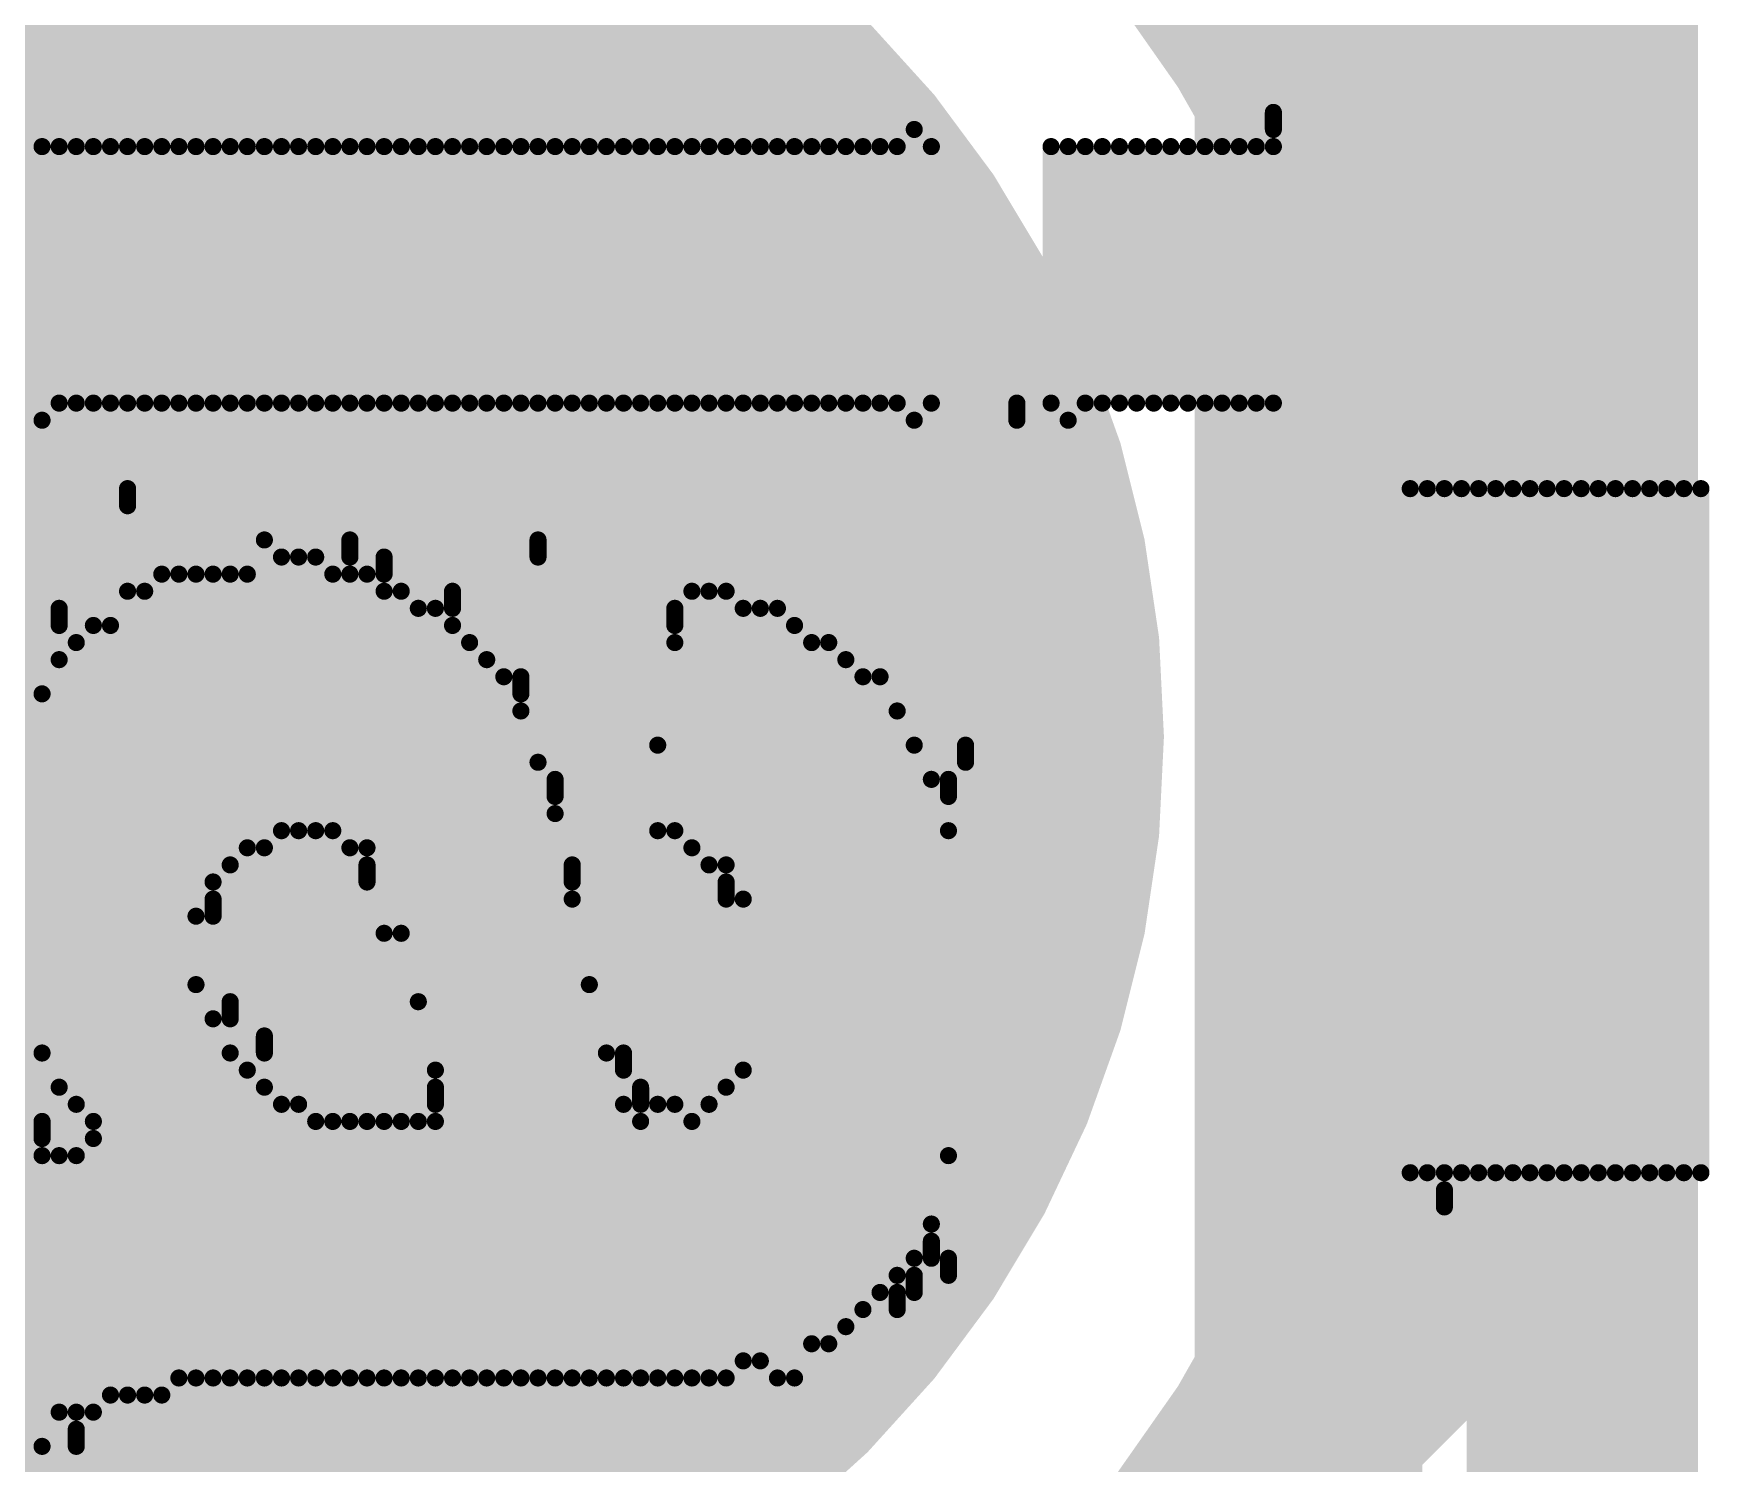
# Model space of a CAD drawing. Header units: millimetres. Extents: x 1.22 to 4.12, y 1.17 to 3.21.
# Drawn here: x 1.4569 to 1.5149, y 2.3479 to 2.3973 of the extents above; entities that cross this region are included whole.
import ezdxf

# ---------------------------------------------------------------- set-up
doc = ezdxf.new("R2010")
doc.units = ezdxf.units.MM
doc.header["$MEASUREMENT"] = 0
for name, color, linetype in [('BottomLayer', 5, 'Continuous'), ('BottomOverlay', 54, 'Continuous'), ('BottomSolder', 6, 'Continuous'), ('PadHoleLayer', 156, 'Continuous'), ('TopLayer', 1, 'Continuous'), ('TopOverlay', 2, 'Continuous'), ('TopSolder', 216, 'Continuous')]:
    doc.layers.add(name, color=color, linetype=linetype)

# ---------------------------------------------------------------- blocks, each defined once
blk = doc.blocks.new('HDR1X2_B_15')
at = {"layer": 'BottomOverlay', "const_width": 0.007874}
blk.add_lwpolyline([(0.15, -0.05), (-0.05, -0.05)], dxfattribs=at)

msp = doc.modelspace()

# ---------------------------------------------------------------- linework, layer by layer
at = {"layer": 'BottomLayer', "const_width": 0.008}
for points in [[(1.468732, 2.434498), (1.510472, 2.392758)], [(1.510472, 2.331472), (1.510472, 2.412528)], [(1.505952, 2.382765), (1.510472, 2.387286)], [(1.506749, 2.368198), (1.510472, 2.364474)], [(1.499867, 2.348396), (1.510472, 2.359002)], [(1.499236, 2.347426), (1.510472, 2.33619)]]:
    msp.add_lwpolyline(points, dxfattribs=at)
for points in [[(1.464, 2.418902, -0.395228), (1.507, 2.373)], [(1.507, 2.373, -0.395228), (1.464, 2.327098)]]:
    msp.add_lwpolyline(points, format="xyb", dxfattribs=at)
at = {"layer": 'BottomLayer', "const_width": 0.004}
for points in [[(1.508472, 2.392758, 1), (1.512472, 2.392758, 1)], [(1.508472, 2.387286, 1), (1.512472, 2.387286, 1)], [(1.503952, 2.382765, 1), (1.507952, 2.382765, 1)], [(1.505, 2.373, 1), (1.509, 2.373, 1)], [(1.505, 2.373, 1), (1.509, 2.373, 1)], [(1.504749, 2.368198, 1), (1.508749, 2.368198, 1)], [(1.508472, 2.364474, 1), (1.512472, 2.364474, 1)], [(1.508472, 2.359002, 1), (1.512472, 2.359002, 1)], [(1.497867, 2.348396, 1), (1.501867, 2.348396, 1)], [(1.497236, 2.347426, 1), (1.501236, 2.347426, 1)]]:
    msp.add_lwpolyline(points, format="xyb", close=True, dxfattribs=at)
at = {"layer": 'BottomSolder', "const_width": 0.004}
msp.add_lwpolyline([(1.459, 2.373, 1), (1.463, 2.373, 1)], format="xyb", close=True, dxfattribs=at)
at = {"layer": 'PadHoleLayer', "const_width": 0.035}
msp.add_lwpolyline([(1.4435, 2.373, 1), (1.4785, 2.373, 1)], format="xyb", close=True, dxfattribs=at)
at = {"layer": 'TopLayer', "const_width": 0.008}
for points in [[(1.464, 2.439231), (1.510472, 2.392758)], [(1.510472, 2.331472), (1.510472, 2.412528)], [(1.505952, 2.382765), (1.510472, 2.387286)], [(1.506749, 2.368198), (1.510472, 2.364474)], [(1.499867, 2.348396), (1.510472, 2.359002)], [(1.499236, 2.347426), (1.510472, 2.33619)]]:
    msp.add_lwpolyline(points, dxfattribs=at)
for points in [[(1.464, 2.418902, -0.395228), (1.507, 2.373)], [(1.507, 2.373, -0.395228), (1.464, 2.327098)]]:
    msp.add_lwpolyline(points, format="xyb", dxfattribs=at)
at = {"layer": 'TopLayer', "const_width": 0.004}
for points in [[(1.508472, 2.392758, 1), (1.512472, 2.392758, 1)], [(1.508472, 2.387286, 1), (1.512472, 2.387286, 1)], [(1.503952, 2.382765, 1), (1.507952, 2.382765, 1)], [(1.505, 2.373, 1), (1.509, 2.373, 1)], [(1.505, 2.373, 1), (1.509, 2.373, 1)], [(1.504749, 2.368198, 1), (1.508749, 2.368198, 1)], [(1.508472, 2.364474, 1), (1.512472, 2.364474, 1)], [(1.508472, 2.359002, 1), (1.512472, 2.359002, 1)], [(1.497867, 2.348396, 1), (1.501867, 2.348396, 1)], [(1.497236, 2.347426, 1), (1.501236, 2.347426, 1)]]:
    msp.add_lwpolyline(points, format="xyb", close=True, dxfattribs=at)
at = {"layer": 'TopOverlay', "const_width": 0.000592}
for points in [[(1.499786, 2.394006), (1.499786, 2.394597)], [(1.487362, 2.383948), (1.487362, 2.394006)], [(1.45719, 2.383948), (1.45719, 2.393414)], [(1.457782, 2.38454), (1.457782, 2.393414)], [(1.458373, 2.38454), (1.458373, 2.393414)], [(1.458965, 2.38454), (1.458965, 2.393414)], [(1.459557, 2.38454), (1.459557, 2.393414)], [(1.460148, 2.38454), (1.460148, 2.393414)], [(1.46074, 2.38454), (1.46074, 2.393414)], [(1.461332, 2.38454), (1.461332, 2.393414)], [(1.461923, 2.38454), (1.461923, 2.393414)], [(1.462515, 2.38454), (1.462515, 2.393414)], [(1.463106, 2.38454), (1.463106, 2.393414)], [(1.463698, 2.38454), (1.463698, 2.393414)], [(1.46429, 2.38454), (1.46429, 2.393414)], [(1.464881, 2.38454), (1.464881, 2.393414)], [(1.465473, 2.38454), (1.465473, 2.393414)], [(1.466064, 2.38454), (1.466064, 2.393414)], [(1.466656, 2.38454), (1.466656, 2.393414)], [(1.467248, 2.38454), (1.467248, 2.393414)], [(1.467839, 2.38454), (1.467839, 2.393414)], [(1.468431, 2.38454), (1.468431, 2.393414)], [(1.469022, 2.38454), (1.469022, 2.393414)], [(1.469614, 2.38454), (1.469614, 2.393414)], [(1.470206, 2.38454), (1.470206, 2.393414)], [(1.470797, 2.38454), (1.470797, 2.393414)], [(1.471389, 2.38454), (1.471389, 2.393414)], [(1.47198, 2.38454), (1.47198, 2.393414)], [(1.472572, 2.38454), (1.472572, 2.393414)], [(1.473164, 2.38454), (1.473164, 2.393414)], [(1.473755, 2.38454), (1.473755, 2.393414)], [(1.474347, 2.38454), (1.474347, 2.393414)], [(1.474938, 2.38454), (1.474938, 2.393414)], [(1.47553, 2.38454), (1.47553, 2.393414)], [(1.476122, 2.38454), (1.476122, 2.393414)], [(1.476713, 2.38454), (1.476713, 2.393414)], [(1.477305, 2.38454), (1.477305, 2.393414)], [(1.477896, 2.38454), (1.477896, 2.393414)], [(1.478488, 2.38454), (1.478488, 2.393414)], [(1.47908, 2.38454), (1.47908, 2.393414)], [(1.479671, 2.38454), (1.479671, 2.393414)], [(1.480263, 2.38454), (1.480263, 2.393414)], [(1.480855, 2.38454), (1.480855, 2.393414)], [(1.481446, 2.38454), (1.481446, 2.393414)], [(1.482038, 2.38454), (1.482038, 2.393414)], [(1.482629, 2.38454), (1.482629, 2.393414)], [(1.483221, 2.38454), (1.483221, 2.393414)], [(1.483813, 2.38454), (1.483813, 2.393414)], [(1.484404, 2.38454), (1.484404, 2.393414)], [(1.484996, 2.38454), (1.484996, 2.393414)], [(1.485588, 2.38454), (1.485588, 2.393414)], [(1.486179, 2.38454), (1.486179, 2.393414)], [(1.486771, 2.38454), (1.486771, 2.393414)], [(1.487954, 2.38454), (1.487954, 2.393414)], [(1.492095, 2.38454), (1.492095, 2.393414)], [(1.492687, 2.383948), (1.492687, 2.393414)], [(1.493278, 2.38454), (1.493278, 2.393414)], [(1.49387, 2.38454), (1.49387, 2.393414)], [(1.494462, 2.38454), (1.494462, 2.393414)], [(1.495053, 2.38454), (1.495053, 2.393414)], [(1.495645, 2.38454), (1.495645, 2.393414)], [(1.496236, 2.38454), (1.496236, 2.393414)], [(1.496828, 2.38454), (1.496828, 2.393414)], [(1.49742, 2.38454), (1.49742, 2.393414)], [(1.498011, 2.38454), (1.498011, 2.393414)], [(1.498603, 2.38454), (1.498603, 2.393414)], [(1.499194, 2.38454), (1.499194, 2.393414)], [(1.499786, 2.38454), (1.499786, 2.393414)], [(1.490912, 2.383948), (1.490912, 2.38454)], [(1.460148, 2.38099), (1.460148, 2.381582)], [(1.504519, 2.357918), (1.504519, 2.381582)], [(1.505111, 2.357918), (1.505111, 2.381582)], [(1.505702, 2.357918), (1.505702, 2.381582)], [(1.506294, 2.357918), (1.506294, 2.381582)], [(1.506885, 2.357918), (1.506885, 2.381582)], [(1.507477, 2.357918), (1.507477, 2.381582)], [(1.508069, 2.357918), (1.508069, 2.381582)], [(1.50866, 2.357918), (1.50866, 2.381582)], [(1.509252, 2.357918), (1.509252, 2.381582)], [(1.509843, 2.357918), (1.509843, 2.381582)], [(1.510435, 2.357918), (1.510435, 2.381582)], [(1.511027, 2.357918), (1.511027, 2.381582)], [(1.511618, 2.357918), (1.511618, 2.381582)], [(1.51221, 2.357918), (1.51221, 2.381582)], [(1.512801, 2.357918), (1.512801, 2.381582)], [(1.513393, 2.357918), (1.513393, 2.381582)], [(1.513985, 2.357918), (1.513985, 2.381582)], [(1.514576, 2.357918), (1.514576, 2.381582)], [(1.464881, 2.369158), (1.464881, 2.379807)], [(1.467839, 2.379215), (1.467839, 2.379807)], [(1.474347, 2.379215), (1.474347, 2.379807)], [(1.465473, 2.36975), (1.465473, 2.379215)], [(1.466064, 2.36975), (1.466064, 2.379215)], [(1.466656, 2.36975), (1.466656, 2.379215)], [(1.469022, 2.378624), (1.469022, 2.379215)], [(1.461332, 2.350227), (1.461332, 2.378624)], [(1.461923, 2.350818), (1.461923, 2.378624)], [(1.462515, 2.366792), (1.462515, 2.378624)], [(1.463106, 2.367975), (1.463106, 2.378624)], [(1.463698, 2.368566), (1.463698, 2.378624)], [(1.46429, 2.369158), (1.46429, 2.378624)], [(1.467248, 2.36975), (1.467248, 2.378624)], [(1.467839, 2.369158), (1.467839, 2.378624)], [(1.468431, 2.369158), (1.468431, 2.378624)], [(1.460148, 2.350227), (1.460148, 2.378032)], [(1.46074, 2.350227), (1.46074, 2.378032)], [(1.469022, 2.3662), (1.469022, 2.378032)], [(1.469614, 2.3662), (1.469614, 2.378032)], [(1.471389, 2.377441), (1.471389, 2.378032)], [(1.479671, 2.369158), (1.479671, 2.378032)], [(1.480263, 2.368566), (1.480263, 2.378032)], [(1.480855, 2.368566), (1.480855, 2.378032)], [(1.457782, 2.376849), (1.457782, 2.377441)], [(1.470206, 2.363834), (1.470206, 2.377441)], [(1.470797, 2.361467), (1.470797, 2.377441)], [(1.47908, 2.376849), (1.47908, 2.377441)], [(1.481446, 2.367383), (1.481446, 2.377441)], [(1.482038, 2.35141), (1.482038, 2.377441)], [(1.482629, 2.350818), (1.482629, 2.377441)], [(1.458965, 2.359692), (1.458965, 2.376849)], [(1.459557, 2.350227), (1.459557, 2.376849)], [(1.471389, 2.350818), (1.471389, 2.376849)], [(1.483221, 2.350818), (1.483221, 2.376849)], [(1.458373, 2.360284), (1.458373, 2.376257)], [(1.47198, 2.350818), (1.47198, 2.376257)], [(1.47908, 2.36975), (1.47908, 2.376257)], [(1.483813, 2.352001), (1.483813, 2.376257)], [(1.484404, 2.352001), (1.484404, 2.376257)], [(1.457782, 2.360876), (1.457782, 2.375666)], [(1.472572, 2.350818), (1.472572, 2.375666)], [(1.484996, 2.352593), (1.484996, 2.375666)], [(1.473164, 2.350818), (1.473164, 2.375074)], [(1.473755, 2.374483), (1.473755, 2.375074)], [(1.485588, 2.353185), (1.485588, 2.375074)], [(1.486179, 2.353776), (1.486179, 2.375074)], [(1.45719, 2.362059), (1.45719, 2.374483)], [(1.473755, 2.350818), (1.473755, 2.373891)], [(1.486771, 2.354368), (1.486771, 2.373891)], [(1.478488, 2.36975), (1.478488, 2.372708)], [(1.487362, 2.354959), (1.487362, 2.372708)], [(1.489137, 2.372116), (1.489137, 2.372708)], [(1.474347, 2.350818), (1.474347, 2.372116)], [(1.474938, 2.370933), (1.474938, 2.371525)], [(1.487954, 2.356143), (1.487954, 2.371525)], [(1.488546, 2.370933), (1.488546, 2.371525)], [(1.474938, 2.350818), (1.474938, 2.370341)], [(1.488546, 2.358509), (1.488546, 2.36975)], [(1.468431, 2.367975), (1.468431, 2.368566)], [(1.47553, 2.367975), (1.47553, 2.368566)], [(1.480855, 2.367383), (1.480855, 2.367975)], [(1.463106, 2.366792), (1.463106, 2.367383)], [(1.47553, 2.350818), (1.47553, 2.367383)], [(1.462515, 2.350818), (1.462515, 2.364425)], [(1.476122, 2.350818), (1.476122, 2.364425)], [(1.463698, 2.363242), (1.463698, 2.363834)], [(1.463106, 2.350818), (1.463106, 2.363242)], [(1.464881, 2.362059), (1.464881, 2.36265)], [(1.463698, 2.350818), (1.463698, 2.362059)], [(1.476713, 2.350818), (1.476713, 2.362059)], [(1.477305, 2.361467), (1.477305, 2.362059)], [(1.46429, 2.350818), (1.46429, 2.361467)], [(1.481446, 2.35141), (1.481446, 2.361467)], [(1.464881, 2.350818), (1.464881, 2.360876)], [(1.470797, 2.360284), (1.470797, 2.360876)], [(1.477896, 2.360284), (1.477896, 2.360876)], [(1.480855, 2.350818), (1.480855, 2.360876)], [(1.465473, 2.350818), (1.465473, 2.360284)], [(1.466064, 2.350818), (1.466064, 2.360284)], [(1.477305, 2.350818), (1.477305, 2.360284)], [(1.478488, 2.350818), (1.478488, 2.360284)], [(1.47908, 2.350818), (1.47908, 2.360284)], [(1.480263, 2.350818), (1.480263, 2.360284)], [(1.45719, 2.359101), (1.45719, 2.359692)], [(1.466656, 2.350818), (1.466656, 2.359692)], [(1.467248, 2.350818), (1.467248, 2.359692)], [(1.467839, 2.350818), (1.467839, 2.359692)], [(1.468431, 2.350818), (1.468431, 2.359692)], [(1.469022, 2.350818), (1.469022, 2.359692)], [(1.469614, 2.350818), (1.469614, 2.359692)], [(1.470206, 2.350818), (1.470206, 2.359692)], [(1.470797, 2.350818), (1.470797, 2.359692)], [(1.477896, 2.350818), (1.477896, 2.359692)], [(1.479671, 2.350818), (1.479671, 2.359692)], [(1.458965, 2.349635), (1.458965, 2.359101)], [(1.45719, 2.348452), (1.45719, 2.358509)], [(1.457782, 2.349635), (1.457782, 2.358509)], [(1.458373, 2.349635), (1.458373, 2.358509)], [(1.505702, 2.356734), (1.505702, 2.357326)], [(1.487954, 2.354959), (1.487954, 2.355551)], [(1.488546, 2.354368), (1.488546, 2.354959)], [(1.487362, 2.353776), (1.487362, 2.354368)], [(1.486771, 2.353185), (1.486771, 2.353776)], [(1.458373, 2.348452), (1.458373, 2.349043)]]:
    msp.add_lwpolyline(points, dxfattribs=at)
at = {"layer": 'TopOverlay', "const_width": 0.000296}
for points in [[(1.499638, 2.394597, 1), (1.499934, 2.394597, 1)], [(1.487214, 2.394006, 1), (1.48751, 2.394006, 1)], [(1.499638, 2.394006, 1), (1.499934, 2.394006, 1)], [(1.457042, 2.393414, 1), (1.457338, 2.393414, 1)], [(1.457634, 2.393414, 1), (1.45793, 2.393414, 1)], [(1.458226, 2.393414, 1), (1.458521, 2.393414, 1)], [(1.458817, 2.393414, 1), (1.459113, 2.393414, 1)], [(1.459409, 2.393414, 1), (1.459705, 2.393414, 1)], [(1.46, 2.393414, 1), (1.460296, 2.393414, 1)], [(1.460592, 2.393414, 1), (1.460888, 2.393414, 1)], [(1.461184, 2.393414, 1), (1.461479, 2.393414, 1)], [(1.461775, 2.393414, 1), (1.462071, 2.393414, 1)], [(1.462367, 2.393414, 1), (1.462663, 2.393414, 1)], [(1.462958, 2.393414, 1), (1.463254, 2.393414, 1)], [(1.46355, 2.393414, 1), (1.463846, 2.393414, 1)], [(1.464142, 2.393414, 1), (1.464438, 2.393414, 1)], [(1.464733, 2.393414, 1), (1.465029, 2.393414, 1)], [(1.465325, 2.393414, 1), (1.465621, 2.393414, 1)], [(1.465917, 2.393414, 1), (1.466212, 2.393414, 1)], [(1.466508, 2.393414, 1), (1.466804, 2.393414, 1)], [(1.4671, 2.393414, 1), (1.467396, 2.393414, 1)], [(1.467691, 2.393414, 1), (1.467987, 2.393414, 1)], [(1.468283, 2.393414, 1), (1.468579, 2.393414, 1)], [(1.468875, 2.393414, 1), (1.46917, 2.393414, 1)], [(1.469466, 2.393414, 1), (1.469762, 2.393414, 1)], [(1.470058, 2.393414, 1), (1.470354, 2.393414, 1)], [(1.470649, 2.393414, 1), (1.470945, 2.393414, 1)], [(1.471241, 2.393414, 1), (1.471537, 2.393414, 1)], [(1.471833, 2.393414, 1), (1.472128, 2.393414, 1)], [(1.472424, 2.393414, 1), (1.47272, 2.393414, 1)], [(1.473016, 2.393414, 1), (1.473312, 2.393414, 1)], [(1.473607, 2.393414, 1), (1.473903, 2.393414, 1)], [(1.474199, 2.393414, 1), (1.474495, 2.393414, 1)], [(1.474791, 2.393414, 1), (1.475086, 2.393414, 1)], [(1.475382, 2.393414, 1), (1.475678, 2.393414, 1)], [(1.475974, 2.393414, 1), (1.47627, 2.393414, 1)], [(1.476565, 2.393414, 1), (1.476861, 2.393414, 1)], [(1.477157, 2.393414, 1), (1.477453, 2.393414, 1)], [(1.477749, 2.393414, 1), (1.478044, 2.393414, 1)], [(1.47834, 2.393414, 1), (1.478636, 2.393414, 1)], [(1.478932, 2.393414, 1), (1.479228, 2.393414, 1)], [(1.479523, 2.393414, 1), (1.479819, 2.393414, 1)], [(1.480115, 2.393414, 1), (1.480411, 2.393414, 1)], [(1.480707, 2.393414, 1), (1.481002, 2.393414, 1)], [(1.481298, 2.393414, 1), (1.481594, 2.393414, 1)], [(1.48189, 2.393414, 1), (1.482186, 2.393414, 1)], [(1.482482, 2.393414, 1), (1.482777, 2.393414, 1)], [(1.483073, 2.393414, 1), (1.483369, 2.393414, 1)], [(1.483665, 2.393414, 1), (1.483961, 2.393414, 1)], [(1.484256, 2.393414, 1), (1.484552, 2.393414, 1)], [(1.484848, 2.393414, 1), (1.485144, 2.393414, 1)], [(1.48544, 2.393414, 1), (1.485735, 2.393414, 1)], [(1.486031, 2.393414, 1), (1.486327, 2.393414, 1)], [(1.486623, 2.393414, 1), (1.486919, 2.393414, 1)], [(1.487806, 2.393414, 1), (1.488102, 2.393414, 1)], [(1.491947, 2.393414, 1), (1.492243, 2.393414, 1)], [(1.492539, 2.393414, 1), (1.492835, 2.393414, 1)], [(1.49313, 2.393414, 1), (1.493426, 2.393414, 1)], [(1.493722, 2.393414, 1), (1.494018, 2.393414, 1)], [(1.494314, 2.393414, 1), (1.494609, 2.393414, 1)], [(1.494905, 2.393414, 1), (1.495201, 2.393414, 1)], [(1.495497, 2.393414, 1), (1.495793, 2.393414, 1)], [(1.496088, 2.393414, 1), (1.496384, 2.393414, 1)], [(1.49668, 2.393414, 1), (1.496976, 2.393414, 1)], [(1.497272, 2.393414, 1), (1.497567, 2.393414, 1)], [(1.497863, 2.393414, 1), (1.498159, 2.393414, 1)], [(1.498455, 2.393414, 1), (1.498751, 2.393414, 1)], [(1.499046, 2.393414, 1), (1.499342, 2.393414, 1)], [(1.499638, 2.393414, 1), (1.499934, 2.393414, 1)], [(1.457634, 2.38454, 1), (1.45793, 2.38454, 1)], [(1.458226, 2.38454, 1), (1.458521, 2.38454, 1)], [(1.458817, 2.38454, 1), (1.459113, 2.38454, 1)], [(1.459409, 2.38454, 1), (1.459705, 2.38454, 1)], [(1.46, 2.38454, 1), (1.460296, 2.38454, 1)], [(1.460592, 2.38454, 1), (1.460888, 2.38454, 1)], [(1.461184, 2.38454, 1), (1.461479, 2.38454, 1)], [(1.461775, 2.38454, 1), (1.462071, 2.38454, 1)], [(1.462367, 2.38454, 1), (1.462663, 2.38454, 1)], [(1.462958, 2.38454, 1), (1.463254, 2.38454, 1)], [(1.46355, 2.38454, 1), (1.463846, 2.38454, 1)], [(1.464142, 2.38454, 1), (1.464438, 2.38454, 1)], [(1.464733, 2.38454, 1), (1.465029, 2.38454, 1)], [(1.465325, 2.38454, 1), (1.465621, 2.38454, 1)], [(1.465917, 2.38454, 1), (1.466212, 2.38454, 1)], [(1.466508, 2.38454, 1), (1.466804, 2.38454, 1)], [(1.4671, 2.38454, 1), (1.467396, 2.38454, 1)], [(1.467691, 2.38454, 1), (1.467987, 2.38454, 1)], [(1.468283, 2.38454, 1), (1.468579, 2.38454, 1)], [(1.468875, 2.38454, 1), (1.46917, 2.38454, 1)], [(1.469466, 2.38454, 1), (1.469762, 2.38454, 1)], [(1.470058, 2.38454, 1), (1.470354, 2.38454, 1)], [(1.470649, 2.38454, 1), (1.470945, 2.38454, 1)], [(1.471241, 2.38454, 1), (1.471537, 2.38454, 1)], [(1.471833, 2.38454, 1), (1.472128, 2.38454, 1)], [(1.472424, 2.38454, 1), (1.47272, 2.38454, 1)], [(1.473016, 2.38454, 1), (1.473312, 2.38454, 1)], [(1.473607, 2.38454, 1), (1.473903, 2.38454, 1)], [(1.474199, 2.38454, 1), (1.474495, 2.38454, 1)], [(1.474791, 2.38454, 1), (1.475086, 2.38454, 1)], [(1.475382, 2.38454, 1), (1.475678, 2.38454, 1)], [(1.475974, 2.38454, 1), (1.47627, 2.38454, 1)], [(1.476565, 2.38454, 1), (1.476861, 2.38454, 1)], [(1.477157, 2.38454, 1), (1.477453, 2.38454, 1)], [(1.477749, 2.38454, 1), (1.478044, 2.38454, 1)], [(1.47834, 2.38454, 1), (1.478636, 2.38454, 1)], [(1.478932, 2.38454, 1), (1.479228, 2.38454, 1)], [(1.479523, 2.38454, 1), (1.479819, 2.38454, 1)], [(1.480115, 2.38454, 1), (1.480411, 2.38454, 1)], [(1.480707, 2.38454, 1), (1.481002, 2.38454, 1)], [(1.481298, 2.38454, 1), (1.481594, 2.38454, 1)], [(1.48189, 2.38454, 1), (1.482186, 2.38454, 1)], [(1.482482, 2.38454, 1), (1.482777, 2.38454, 1)], [(1.483073, 2.38454, 1), (1.483369, 2.38454, 1)], [(1.483665, 2.38454, 1), (1.483961, 2.38454, 1)], [(1.484256, 2.38454, 1), (1.484552, 2.38454, 1)], [(1.484848, 2.38454, 1), (1.485144, 2.38454, 1)], [(1.48544, 2.38454, 1), (1.485735, 2.38454, 1)], [(1.486031, 2.38454, 1), (1.486327, 2.38454, 1)], [(1.486623, 2.38454, 1), (1.486919, 2.38454, 1)], [(1.487806, 2.38454, 1), (1.488102, 2.38454, 1)], [(1.490764, 2.38454, 1), (1.49106, 2.38454, 1)], [(1.491947, 2.38454, 1), (1.492243, 2.38454, 1)], [(1.49313, 2.38454, 1), (1.493426, 2.38454, 1)], [(1.493722, 2.38454, 1), (1.494018, 2.38454, 1)], [(1.494314, 2.38454, 1), (1.494609, 2.38454, 1)], [(1.494905, 2.38454, 1), (1.495201, 2.38454, 1)], [(1.495497, 2.38454, 1), (1.495793, 2.38454, 1)], [(1.496088, 2.38454, 1), (1.496384, 2.38454, 1)], [(1.49668, 2.38454, 1), (1.496976, 2.38454, 1)], [(1.497272, 2.38454, 1), (1.497567, 2.38454, 1)], [(1.497863, 2.38454, 1), (1.498159, 2.38454, 1)], [(1.498455, 2.38454, 1), (1.498751, 2.38454, 1)], [(1.499046, 2.38454, 1), (1.499342, 2.38454, 1)], [(1.499638, 2.38454, 1), (1.499934, 2.38454, 1)], [(1.457042, 2.383948, 1), (1.457338, 2.383948, 1)], [(1.487214, 2.383948, 1), (1.48751, 2.383948, 1)], [(1.490764, 2.383948, 1), (1.49106, 2.383948, 1)], [(1.492539, 2.383948, 1), (1.492835, 2.383948, 1)], [(1.46, 2.381582, 1), (1.460296, 2.381582, 1)], [(1.504371, 2.381582, 1), (1.504667, 2.381582, 1)], [(1.504963, 2.381582, 1), (1.505258, 2.381582, 1)], [(1.505554, 2.381582, 1), (1.50585, 2.381582, 1)], [(1.506146, 2.381582, 1), (1.506442, 2.381582, 1)], [(1.506738, 2.381582, 1), (1.507033, 2.381582, 1)], [(1.507329, 2.381582, 1), (1.507625, 2.381582, 1)], [(1.507921, 2.381582, 1), (1.508217, 2.381582, 1)], [(1.508512, 2.381582, 1), (1.508808, 2.381582, 1)], [(1.509104, 2.381582, 1), (1.5094, 2.381582, 1)], [(1.509696, 2.381582, 1), (1.509991, 2.381582, 1)], [(1.510287, 2.381582, 1), (1.510583, 2.381582, 1)], [(1.510879, 2.381582, 1), (1.511175, 2.381582, 1)], [(1.51147, 2.381582, 1), (1.511766, 2.381582, 1)], [(1.512062, 2.381582, 1), (1.512358, 2.381582, 1)], [(1.512654, 2.381582, 1), (1.512949, 2.381582, 1)], [(1.513245, 2.381582, 1), (1.513541, 2.381582, 1)], [(1.513837, 2.381582, 1), (1.514133, 2.381582, 1)], [(1.514428, 2.381582, 1), (1.514724, 2.381582, 1)], [(1.46, 2.38099, 1), (1.460296, 2.38099, 1)], [(1.464733, 2.379807, 1), (1.465029, 2.379807, 1)], [(1.467691, 2.379807, 1), (1.467987, 2.379807, 1)], [(1.474199, 2.379807, 1), (1.474495, 2.379807, 1)], [(1.465325, 2.379215, 1), (1.465621, 2.379215, 1)], [(1.465917, 2.379215, 1), (1.466212, 2.379215, 1)], [(1.466508, 2.379215, 1), (1.466804, 2.379215, 1)], [(1.467691, 2.379215, 1), (1.467987, 2.379215, 1)], [(1.468875, 2.379215, 1), (1.46917, 2.379215, 1)], [(1.474199, 2.379215, 1), (1.474495, 2.379215, 1)], [(1.461184, 2.378624, 1), (1.461479, 2.378624, 1)], [(1.461775, 2.378624, 1), (1.462071, 2.378624, 1)], [(1.462367, 2.378624, 1), (1.462663, 2.378624, 1)], [(1.462958, 2.378624, 1), (1.463254, 2.378624, 1)], [(1.46355, 2.378624, 1), (1.463846, 2.378624, 1)], [(1.464142, 2.378624, 1), (1.464438, 2.378624, 1)], [(1.4671, 2.378624, 1), (1.467396, 2.378624, 1)], [(1.467691, 2.378624, 1), (1.467987, 2.378624, 1)], [(1.468283, 2.378624, 1), (1.468579, 2.378624, 1)], [(1.468875, 2.378624, 1), (1.46917, 2.378624, 1)], [(1.46, 2.378032, 1), (1.460296, 2.378032, 1)], [(1.460592, 2.378032, 1), (1.460888, 2.378032, 1)], [(1.468875, 2.378032, 1), (1.46917, 2.378032, 1)], [(1.469466, 2.378032, 1), (1.469762, 2.378032, 1)], [(1.471241, 2.378032, 1), (1.471537, 2.378032, 1)], [(1.479523, 2.378032, 1), (1.479819, 2.378032, 1)], [(1.480115, 2.378032, 1), (1.480411, 2.378032, 1)], [(1.480707, 2.378032, 1), (1.481002, 2.378032, 1)], [(1.457634, 2.377441, 1), (1.45793, 2.377441, 1)], [(1.470058, 2.377441, 1), (1.470354, 2.377441, 1)], [(1.470649, 2.377441, 1), (1.470945, 2.377441, 1)], [(1.471241, 2.377441, 1), (1.471537, 2.377441, 1)], [(1.478932, 2.377441, 1), (1.479228, 2.377441, 1)], [(1.481298, 2.377441, 1), (1.481594, 2.377441, 1)], [(1.48189, 2.377441, 1), (1.482186, 2.377441, 1)], [(1.482482, 2.377441, 1), (1.482777, 2.377441, 1)], [(1.457634, 2.376849, 1), (1.45793, 2.376849, 1)], [(1.458817, 2.376849, 1), (1.459113, 2.376849, 1)], [(1.459409, 2.376849, 1), (1.459705, 2.376849, 1)], [(1.471241, 2.376849, 1), (1.471537, 2.376849, 1)], [(1.478932, 2.376849, 1), (1.479228, 2.376849, 1)], [(1.483073, 2.376849, 1), (1.483369, 2.376849, 1)], [(1.458226, 2.376257, 1), (1.458521, 2.376257, 1)], [(1.471833, 2.376257, 1), (1.472128, 2.376257, 1)], [(1.478932, 2.376257, 1), (1.479228, 2.376257, 1)], [(1.483665, 2.376257, 1), (1.483961, 2.376257, 1)], [(1.484256, 2.376257, 1), (1.484552, 2.376257, 1)], [(1.457634, 2.375666, 1), (1.45793, 2.375666, 1)], [(1.472424, 2.375666, 1), (1.47272, 2.375666, 1)], [(1.484848, 2.375666, 1), (1.485144, 2.375666, 1)], [(1.473016, 2.375074, 1), (1.473312, 2.375074, 1)], [(1.473607, 2.375074, 1), (1.473903, 2.375074, 1)], [(1.48544, 2.375074, 1), (1.485735, 2.375074, 1)], [(1.486031, 2.375074, 1), (1.486327, 2.375074, 1)], [(1.457042, 2.374483, 1), (1.457338, 2.374483, 1)], [(1.473607, 2.374483, 1), (1.473903, 2.374483, 1)], [(1.473607, 2.373891, 1), (1.473903, 2.373891, 1)], [(1.486623, 2.373891, 1), (1.486919, 2.373891, 1)], [(1.47834, 2.372708, 1), (1.478636, 2.372708, 1)], [(1.487214, 2.372708, 1), (1.48751, 2.372708, 1)], [(1.488989, 2.372708, 1), (1.489285, 2.372708, 1)], [(1.474199, 2.372116, 1), (1.474495, 2.372116, 1)], [(1.488989, 2.372116, 1), (1.489285, 2.372116, 1)], [(1.474791, 2.371525, 1), (1.475086, 2.371525, 1)], [(1.487806, 2.371525, 1), (1.488102, 2.371525, 1)], [(1.488398, 2.371525, 1), (1.488693, 2.371525, 1)], [(1.474791, 2.370933, 1), (1.475086, 2.370933, 1)], [(1.488398, 2.370933, 1), (1.488693, 2.370933, 1)], [(1.474791, 2.370341, 1), (1.475086, 2.370341, 1)], [(1.465325, 2.36975, 1), (1.465621, 2.36975, 1)], [(1.465917, 2.36975, 1), (1.466212, 2.36975, 1)], [(1.466508, 2.36975, 1), (1.466804, 2.36975, 1)], [(1.4671, 2.36975, 1), (1.467396, 2.36975, 1)], [(1.47834, 2.36975, 1), (1.478636, 2.36975, 1)], [(1.478932, 2.36975, 1), (1.479228, 2.36975, 1)], [(1.488398, 2.36975, 1), (1.488693, 2.36975, 1)], [(1.464142, 2.369158, 1), (1.464438, 2.369158, 1)], [(1.464733, 2.369158, 1), (1.465029, 2.369158, 1)], [(1.467691, 2.369158, 1), (1.467987, 2.369158, 1)], [(1.468283, 2.369158, 1), (1.468579, 2.369158, 1)], [(1.479523, 2.369158, 1), (1.479819, 2.369158, 1)], [(1.46355, 2.368566, 1), (1.463846, 2.368566, 1)], [(1.468283, 2.368566, 1), (1.468579, 2.368566, 1)], [(1.475382, 2.368566, 1), (1.475678, 2.368566, 1)], [(1.480115, 2.368566, 1), (1.480411, 2.368566, 1)], [(1.480707, 2.368566, 1), (1.481002, 2.368566, 1)], [(1.462958, 2.367975, 1), (1.463254, 2.367975, 1)], [(1.468283, 2.367975, 1), (1.468579, 2.367975, 1)], [(1.475382, 2.367975, 1), (1.475678, 2.367975, 1)], [(1.480707, 2.367975, 1), (1.481002, 2.367975, 1)], [(1.462958, 2.367383, 1), (1.463254, 2.367383, 1)], [(1.475382, 2.367383, 1), (1.475678, 2.367383, 1)], [(1.480707, 2.367383, 1), (1.481002, 2.367383, 1)], [(1.481298, 2.367383, 1), (1.481594, 2.367383, 1)], [(1.462367, 2.366792, 1), (1.462663, 2.366792, 1)], [(1.462958, 2.366792, 1), (1.463254, 2.366792, 1)], [(1.468875, 2.3662, 1), (1.46917, 2.3662, 1)], [(1.469466, 2.3662, 1), (1.469762, 2.3662, 1)], [(1.462367, 2.364425, 1), (1.462663, 2.364425, 1)], [(1.475974, 2.364425, 1), (1.47627, 2.364425, 1)], [(1.46355, 2.363834, 1), (1.463846, 2.363834, 1)], [(1.470058, 2.363834, 1), (1.470354, 2.363834, 1)], [(1.462958, 2.363242, 1), (1.463254, 2.363242, 1)], [(1.46355, 2.363242, 1), (1.463846, 2.363242, 1)], [(1.464733, 2.36265, 1), (1.465029, 2.36265, 1)], [(1.457042, 2.362059, 1), (1.457338, 2.362059, 1)], [(1.46355, 2.362059, 1), (1.463846, 2.362059, 1)], [(1.464733, 2.362059, 1), (1.465029, 2.362059, 1)], [(1.476565, 2.362059, 1), (1.476861, 2.362059, 1)], [(1.477157, 2.362059, 1), (1.477453, 2.362059, 1)], [(1.464142, 2.361467, 1), (1.464438, 2.361467, 1)], [(1.470649, 2.361467, 1), (1.470945, 2.361467, 1)], [(1.477157, 2.361467, 1), (1.477453, 2.361467, 1)], [(1.481298, 2.361467, 1), (1.481594, 2.361467, 1)], [(1.457634, 2.360876, 1), (1.45793, 2.360876, 1)], [(1.464733, 2.360876, 1), (1.465029, 2.360876, 1)], [(1.470649, 2.360876, 1), (1.470945, 2.360876, 1)], [(1.477749, 2.360876, 1), (1.478044, 2.360876, 1)], [(1.480707, 2.360876, 1), (1.481002, 2.360876, 1)], [(1.458226, 2.360284, 1), (1.458521, 2.360284, 1)], [(1.465325, 2.360284, 1), (1.465621, 2.360284, 1)], [(1.465917, 2.360284, 1), (1.466212, 2.360284, 1)], [(1.470649, 2.360284, 1), (1.470945, 2.360284, 1)], [(1.477157, 2.360284, 1), (1.477453, 2.360284, 1)], [(1.477749, 2.360284, 1), (1.478044, 2.360284, 1)], [(1.47834, 2.360284, 1), (1.478636, 2.360284, 1)], [(1.478932, 2.360284, 1), (1.479228, 2.360284, 1)], [(1.480115, 2.360284, 1), (1.480411, 2.360284, 1)], [(1.457042, 2.359692, 1), (1.457338, 2.359692, 1)], [(1.458817, 2.359692, 1), (1.459113, 2.359692, 1)], [(1.466508, 2.359692, 1), (1.466804, 2.359692, 1)], [(1.4671, 2.359692, 1), (1.467396, 2.359692, 1)], [(1.467691, 2.359692, 1), (1.467987, 2.359692, 1)], [(1.468283, 2.359692, 1), (1.468579, 2.359692, 1)], [(1.468875, 2.359692, 1), (1.46917, 2.359692, 1)], [(1.469466, 2.359692, 1), (1.469762, 2.359692, 1)], [(1.470058, 2.359692, 1), (1.470354, 2.359692, 1)], [(1.470649, 2.359692, 1), (1.470945, 2.359692, 1)], [(1.477749, 2.359692, 1), (1.478044, 2.359692, 1)], [(1.479523, 2.359692, 1), (1.479819, 2.359692, 1)], [(1.457042, 2.359101, 1), (1.457338, 2.359101, 1)], [(1.458817, 2.359101, 1), (1.459113, 2.359101, 1)], [(1.457042, 2.358509, 1), (1.457338, 2.358509, 1)], [(1.457634, 2.358509, 1), (1.45793, 2.358509, 1)], [(1.458226, 2.358509, 1), (1.458521, 2.358509, 1)], [(1.488398, 2.358509, 1), (1.488693, 2.358509, 1)], [(1.504371, 2.357918, 1), (1.504667, 2.357918, 1)], [(1.504963, 2.357918, 1), (1.505258, 2.357918, 1)], [(1.505554, 2.357918, 1), (1.50585, 2.357918, 1)], [(1.506146, 2.357918, 1), (1.506442, 2.357918, 1)], [(1.506738, 2.357918, 1), (1.507033, 2.357918, 1)], [(1.507329, 2.357918, 1), (1.507625, 2.357918, 1)], [(1.507921, 2.357918, 1), (1.508217, 2.357918, 1)], [(1.508512, 2.357918, 1), (1.508808, 2.357918, 1)], [(1.509104, 2.357918, 1), (1.5094, 2.357918, 1)], [(1.509696, 2.357918, 1), (1.509991, 2.357918, 1)], [(1.510287, 2.357918, 1), (1.510583, 2.357918, 1)], [(1.510879, 2.357918, 1), (1.511175, 2.357918, 1)], [(1.51147, 2.357918, 1), (1.511766, 2.357918, 1)], [(1.512062, 2.357918, 1), (1.512358, 2.357918, 1)], [(1.512654, 2.357918, 1), (1.512949, 2.357918, 1)], [(1.513245, 2.357918, 1), (1.513541, 2.357918, 1)], [(1.513837, 2.357918, 1), (1.514133, 2.357918, 1)], [(1.514428, 2.357918, 1), (1.514724, 2.357918, 1)], [(1.505554, 2.357326, 1), (1.50585, 2.357326, 1)], [(1.505554, 2.356734, 1), (1.50585, 2.356734, 1)], [(1.487806, 2.356143, 1), (1.488102, 2.356143, 1)], [(1.487806, 2.355551, 1), (1.488102, 2.355551, 1)], [(1.487214, 2.354959, 1), (1.48751, 2.354959, 1)], [(1.487806, 2.354959, 1), (1.488102, 2.354959, 1)], [(1.488398, 2.354959, 1), (1.488693, 2.354959, 1)], [(1.486623, 2.354368, 1), (1.486919, 2.354368, 1)], [(1.487214, 2.354368, 1), (1.48751, 2.354368, 1)], [(1.488398, 2.354368, 1), (1.488693, 2.354368, 1)], [(1.486031, 2.353776, 1), (1.486327, 2.353776, 1)], [(1.486623, 2.353776, 1), (1.486919, 2.353776, 1)], [(1.487214, 2.353776, 1), (1.48751, 2.353776, 1)], [(1.48544, 2.353185, 1), (1.485735, 2.353185, 1)], [(1.486623, 2.353185, 1), (1.486919, 2.353185, 1)], [(1.484848, 2.352593, 1), (1.485144, 2.352593, 1)], [(1.483665, 2.352001, 1), (1.483961, 2.352001, 1)], [(1.484256, 2.352001, 1), (1.484552, 2.352001, 1)], [(1.481298, 2.35141, 1), (1.481594, 2.35141, 1)], [(1.48189, 2.35141, 1), (1.482186, 2.35141, 1)], [(1.461775, 2.350818, 1), (1.462071, 2.350818, 1)], [(1.462367, 2.350818, 1), (1.462663, 2.350818, 1)], [(1.462958, 2.350818, 1), (1.463254, 2.350818, 1)], [(1.46355, 2.350818, 1), (1.463846, 2.350818, 1)], [(1.464142, 2.350818, 1), (1.464438, 2.350818, 1)], [(1.464733, 2.350818, 1), (1.465029, 2.350818, 1)], [(1.465325, 2.350818, 1), (1.465621, 2.350818, 1)], [(1.465917, 2.350818, 1), (1.466212, 2.350818, 1)], [(1.466508, 2.350818, 1), (1.466804, 2.350818, 1)], [(1.4671, 2.350818, 1), (1.467396, 2.350818, 1)], [(1.467691, 2.350818, 1), (1.467987, 2.350818, 1)], [(1.468283, 2.350818, 1), (1.468579, 2.350818, 1)], [(1.468875, 2.350818, 1), (1.46917, 2.350818, 1)], [(1.469466, 2.350818, 1), (1.469762, 2.350818, 1)], [(1.470058, 2.350818, 1), (1.470354, 2.350818, 1)], [(1.470649, 2.350818, 1), (1.470945, 2.350818, 1)], [(1.471241, 2.350818, 1), (1.471537, 2.350818, 1)], [(1.471833, 2.350818, 1), (1.472128, 2.350818, 1)], [(1.472424, 2.350818, 1), (1.47272, 2.350818, 1)], [(1.473016, 2.350818, 1), (1.473312, 2.350818, 1)], [(1.473607, 2.350818, 1), (1.473903, 2.350818, 1)], [(1.474199, 2.350818, 1), (1.474495, 2.350818, 1)], [(1.474791, 2.350818, 1), (1.475086, 2.350818, 1)], [(1.475382, 2.350818, 1), (1.475678, 2.350818, 1)], [(1.475974, 2.350818, 1), (1.47627, 2.350818, 1)], [(1.476565, 2.350818, 1), (1.476861, 2.350818, 1)], [(1.477157, 2.350818, 1), (1.477453, 2.350818, 1)], [(1.477749, 2.350818, 1), (1.478044, 2.350818, 1)], [(1.47834, 2.350818, 1), (1.478636, 2.350818, 1)], [(1.478932, 2.350818, 1), (1.479228, 2.350818, 1)], [(1.479523, 2.350818, 1), (1.479819, 2.350818, 1)], [(1.480115, 2.350818, 1), (1.480411, 2.350818, 1)], [(1.480707, 2.350818, 1), (1.481002, 2.350818, 1)], [(1.482482, 2.350818, 1), (1.482777, 2.350818, 1)], [(1.483073, 2.350818, 1), (1.483369, 2.350818, 1)], [(1.459409, 2.350227, 1), (1.459705, 2.350227, 1)], [(1.46, 2.350227, 1), (1.460296, 2.350227, 1)], [(1.460592, 2.350227, 1), (1.460888, 2.350227, 1)], [(1.461184, 2.350227, 1), (1.461479, 2.350227, 1)], [(1.457634, 2.349635, 1), (1.45793, 2.349635, 1)], [(1.458226, 2.349635, 1), (1.458521, 2.349635, 1)], [(1.458817, 2.349635, 1), (1.459113, 2.349635, 1)], [(1.458226, 2.349043, 1), (1.458521, 2.349043, 1)], [(1.457042, 2.348452, 1), (1.457338, 2.348452, 1)], [(1.458226, 2.348452, 1), (1.458521, 2.348452, 1)]]:
    msp.add_lwpolyline(points, format="xyb", close=True, dxfattribs=at)
at = {"layer": 'TopSolder', "const_width": 0.004}
msp.add_lwpolyline([(1.459, 2.373, 1), (1.463, 2.373, 1)], format="xyb", close=True, dxfattribs=at)

# ---------------------------------------------------------------- block references
at = {"rotation": 270}
msp.add_blockref('HDR1X2_B_15', (1.551, 2.372), dxfattribs=at)

doc.saveas('drawing.dxf')
